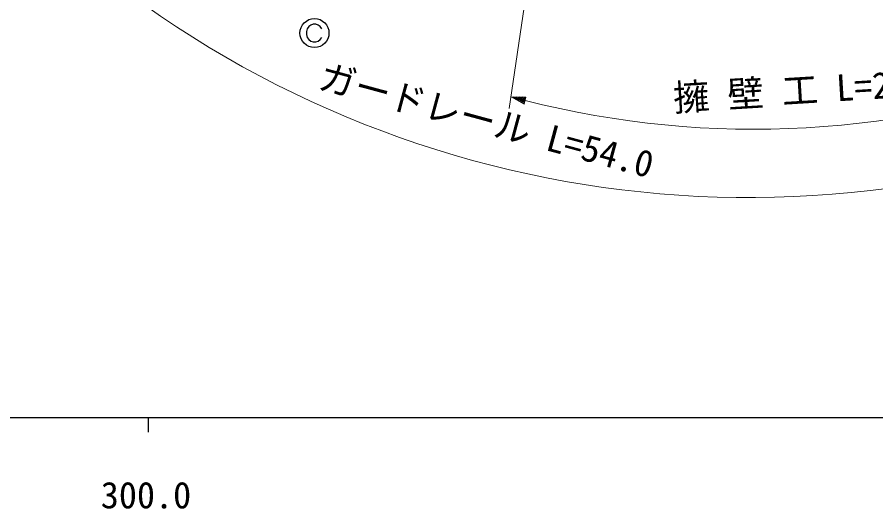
# Model space of a CAD drawing. Units: millimetres, scale not verified. Extents: x 40000 to 680000, y 20000 to 380000.
# Drawn here: x 358964 to 418158, y 198715 to 232579 of the extents above; entities that cross this region are included whole.
import ezdxf
from ezdxf.enums import TextEntityAlignment as Align

# ---------------------------------------------------------------- set-up
doc = ezdxf.new("R2010")
doc.units = ezdxf.units.MM
doc.header["$LTSCALE"] = 1000
for name, color, linetype, lineweight in [('M-STR-HTXT', 7, 'Continuous', 13), ('M-STR-STRC', 7, 'Continuous', 25), ('M-TTL-BAND', 7, 'Continuous', 25)]:
    doc.layers.add(name, color=color, linetype=linetype, lineweight=lineweight)
doc.styles.add('ＭＳ ゴシック', font='')
doc.styles.get('ＭＳ ゴシック').set_extended_font_data('MS Gothic')

msp = doc.modelspace()

# ---------------------------------------------------------------- linework, layer by layer
at = {"layer": 'M-STR-HTXT'}
for p, q in [((396014, 247425), (392889, 226296)), ((393008, 227102), (393907, 226597)), ((393008, 227102), (394039, 227080)), ((393008, 227102), (393973, 226838)), ((393960, 226790), (393188, 227001)), ((393986, 226887), (393214, 227097)), ((393368, 226900), (393946, 226742)), ((393420, 227093), (393999, 226935)), ((393933, 226694), (393547, 226799)), ((394012, 226983), (393626, 227088)), ((393832, 227084), (394025, 227031)), ((393907, 226597), (394039, 227080)), ((393727, 226698), (393920, 226645))]:
    msp.add_line(p, q, dxfattribs=at)
for centre, radius, start, end in [((409384, 292139), 71984, 223.8769, 291.73352), ((409747, 288408), 63550, 255.62991, 290.89184)]:
    msp.add_arc(centre, radius, start, end, dxfattribs=at)
at = {"layer": 'M-STR-STRC'}
for p, q in [((379360, 232087), (379210, 232037)), ((379560, 232087), (379360, 232087)), ((379710, 232037), (379560, 232087)), ((378960, 231787), (378910, 231587)), ((378910, 231587), (378910, 231387)), ((379060, 231937), (378960, 231787)), ((379210, 232037), (379060, 231937)), ((379860, 231937), (379710, 232037)), ((379960, 231787), (379860, 231937)), ((378910, 231387), (378960, 231187)), ((378960, 231187), (379060, 231037)), ((379060, 231037), (379210, 230937)), ((379210, 230937), (379360, 230887)), ((379360, 230887), (379560, 230887)), ((379560, 230887), (379710, 230937)), ((379710, 230937), (379860, 231037)), ((379860, 231037), (379960, 231187))]:
    msp.add_line(p, q, dxfattribs=at)
msp.add_circle((379460, 231487), 1000, dxfattribs=at)
at = {"layer": 'M-TTL-BAND'}
for p, q in [((40000, 205000), (579000, 205000)), ((368000, 205000), (368000, 204000))]:
    msp.add_line(p, q, dxfattribs=at)

# ---------------------------------------------------------------- texts
at = {"layer": 'M-STR-HTXT', "style": 'ＭＳ ゴシック'}
for s, rotation, p in [('ガードレール L=54.0', 344.833, (390936, 224059)), ('擁 壁 工 L=24.0', 3.479, (413627, 226119))]:
    msp.add_text(s, height=1833, rotation=rotation, dxfattribs=at).set_placement(p, align=Align.BOTTOM_CENTER)
at = {"layer": 'M-TTL-BAND', "style": 'ＭＳ ゴシック'}
msp.add_text('300.0', height=1833, dxfattribs=at).set_placement((367844, 198195), align=Align.BOTTOM_CENTER)

doc.saveas('drawing.dxf')
